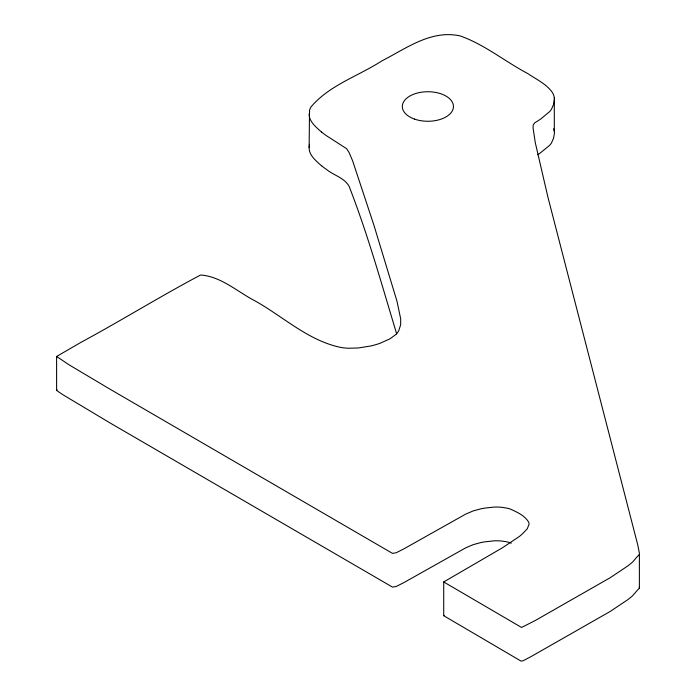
<?xml version="1.0" encoding="UTF-8"?>
<svg xmlns="http://www.w3.org/2000/svg" width="696" height="696" viewBox="0 0 696 696"><rect width="100%" height="100%" fill="white"/><g stroke="black" fill="none" stroke-linecap="round" stroke-linejoin="round"><path stroke-width="1.04" d="M321.63 132.075L322.935 133.119A97.17 56.098 0 0 0 326.789 135.938L346.582 148.657L349.105 152.572L352.602 160.767L373.9 225.139L396.972 301.194L400.713 318.986L400.644 324.849L398.704 330.835A33.286 19.218 0 0 1 395.833 334.506L390.151 338.726L380.364 343.163A62.544 36.105 0 0 1 370.959 345.938L358.336 347.974L348.452 348.244A35.496 20.497 0 0 1 341.536 347.565C308.754 341.136 283.577 316.837 255.197 300.985C237.58 291.885 221.041 276.364 200.561 275.024C160.245 296.357 121.026 320.725 80.823 342.432L56.611 356.456L69.235 364.93L110.586 389.525L392.483 553.372L396.137 552.772L403.95 548.831L465.633 514.144L473.21 510.916L480.727 508.872A75.742 43.726 0 0 1 484.512 508.158L494.038 507.088A31.25 18.044 0 0 1 498.023 507.071A33.721 19.471 0 0 1 502.225 507.367L507.462 508.228A20.053 11.58 0 0 1 510.342 509.072C517.076 512.125 524.758 515.492 528.638 522.104A16.573 9.57 0 0 1 529.047 524.227L527.298 528.777L522.392 533.867A223.216 128.873 0 0 1 519.355 536.494L502.355 547.83L443.717 581.952L443.717 615.708L521.121 661.148L523.375 660.626L530.709 656.789L610.314 611.384L628.123 599.456L632.473 595.924L635.561 592.366A36.236 20.924 0 0 1 636.744 590.947L639.372 588.19L639.389 553.224L637.788 545.038L547.909 197.099L535.25 142.506L533.084 128.107L533.197 125.002L534.702 122.844A126.463 73.019 0 0 0 540.914 118.868L549.649 111.586A35.287 20.375 0 0 0 551.528 109.107L553.633 104.261L554.434 99.38A34.113 19.697 0 0 0 554.138 96.814L553.607 95.056A41.342 23.864 0 0 0 552.372 92.464C546.36 83.903 536.294 79.379 527.864 73.611C505.174 61.639 484.72 44.631 460.369 35.983A23.116 13.346 0 0 0 456.054 35.174C428.623 31.277 405.055 49.103 381.965 60.83C358.457 76.082 329.156 85.156 310.834 107.149A37.219 21.489 0 0 0 309.52 110.577L309.137 147.535C308.876 153.659 313.496 158.41 317.62 162.316A117.363 67.764 0 0 0 321.63 165.813M639.372 588.19L639.389 586.963M309.137 147.535L309.52 144.307M511.29 543.158L510.342 542.802A20.053 11.58 0 0 0 507.462 541.958L502.225 541.096A33.721 19.471 0 0 0 498.023 540.809A31.25 18.044 0 0 0 494.038 540.827L484.512 541.897A75.742 43.726 0 0 0 480.727 542.602L473.21 544.646L465.633 547.883L403.95 582.569L396.137 586.51L392.483 587.102L110.586 423.264L62.823 394.684L57.159 390.813L56.611 390.195L56.994 389.743M639.372 554.451L636.744 557.209A36.236 20.924 0 0 0 635.561 558.636L632.473 562.194L628.123 565.726L610.314 577.654L535.007 620.658L521.565 627.47L443.717 581.952M443.717 615.69L444.231 615.438M321.63 165.813L322.935 166.857A97.17 56.098 0 0 0 326.789 169.676C333.976 175.496 344.476 177.819 349.105 186.302C367.88 234.491 381.73 284.525 396.711 334.002M553.607 128.786L554.138 130.544A34.113 19.697 0 0 1 554.434 133.11L553.633 137.999L551.528 142.837A35.287 20.375 0 0 1 549.649 145.316L539.835 153.338A128.16 73.993 0 0 1 537.703 154.73M309.137 113.805C308.876 119.929 313.496 124.68 317.62 128.577A117.363 67.764 0 0 0 321.63 132.075M554.303 97.684L554.303 131.413M56.611 356.456L56.611 390.195M414.468 119.077A25.578 14.773 0 0 0 453.444 106.906A25.578 14.773 0 0 0 415.712 93.508A25.578 14.773 0 0 0 414.468 119.077"/></g></svg>
